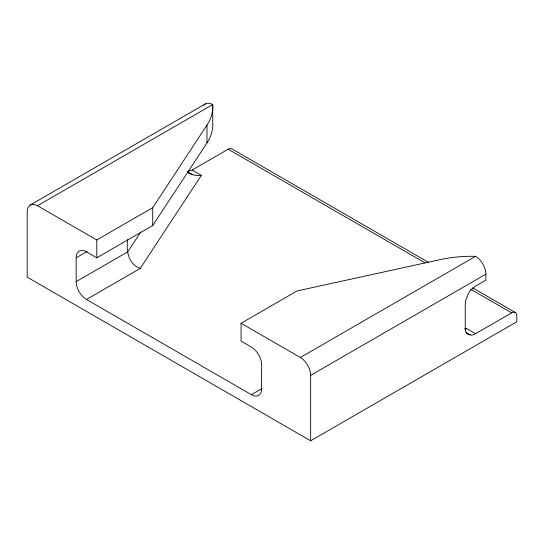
<?xml version="1.0" encoding="UTF-8"?>
<svg xmlns="http://www.w3.org/2000/svg" width="544" height="544" viewBox="0 0 544 544"><rect width="100%" height="100%" fill="white"/><g stroke="black" fill="none" stroke-linecap="round" stroke-linejoin="round"><path stroke-width="0.82" d="M465.385 330.48L466.33 328.352L475.572 333.69L511.646 312.861A7.29 4.209 -60 0 1 516.8 315.833L516.8 321.783L310.651 440.803L27.2 277.154L27.2 211.691A14.579 8.418 60 0 1 37.509 205.741L212.731 104.577L212.731 122.427A89.502 51.673 0 0 1 206.992 142.922L152.735 225.502L96.778 257.815L86.469 251.865A14.579 8.418 60 0 0 76.16 257.815L76.16 281.615A14.579 8.418 60 0 0 86.469 299.472L251.382 394.686A14.579 8.418 60 0 0 261.344 391.612L261.691 364.929A14.579 8.418 60 0 0 251.382 347.079L241.08 341.129L241.08 323.272L297.038 290.965L440.082 259.638A89.502 51.673 0 0 1 475.572 256.326A14.579 8.418 60 0 1 485.88 274.176L485.88 280.126L475.572 286.083A14.579 8.418 -60 0 0 468.282 293.774L465.616 300.648L465.263 303.933L465.263 327.74C464.488 333.486 470.982 337.232 475.572 333.69M37.509 205.741L96.778 239.958L152.735 207.652L206.992 125.066A89.502 51.673 0 0 0 212.731 104.577A14.579 8.418 60 0 0 203.803 105.373M140.706 232.057L127.697 251.865L76.16 281.615M86.469 299.472L140.216 268.437L201.362 175.372L192.12 170.041L187.796 171.34M30.219 205.02L205.442 103.856M192.12 170.041L228.194 149.212A7.29 4.209 -60 0 1 231.839 148.852L428.638 262.473M76.16 257.815L87.047 251.525M241.08 323.272L300.342 357.49L475.572 256.326M251.382 394.686L262.283 388.396M310.651 440.803L310.651 375.346L485.88 274.176M464.678 328.712L466.33 328.352M201.362 175.372C196.506 175.936 191.515 174.971 187.415 172.251M140.216 268.437C128.187 263.888 126.072 250.974 127.697 239.55M472.702 287.912L515.29 312.501M228.194 149.212L424.993 262.834M470.526 289.116L511.646 312.861M187.619 171.795L192.875 174.828M465.82 332.418L470.417 335.07M466.344 333.288L468.282 334.41M187.204 171.673L189.36 173.373M206.992 125.066L206.992 142.922M152.735 207.652L152.735 225.502M96.778 239.958L96.778 257.815M300.342 357.49A14.579 8.418 60 0 1 310.651 375.346"/></g></svg>
